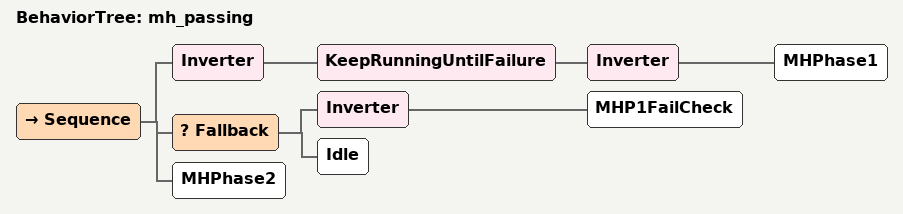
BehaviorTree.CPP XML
<?xml version="1.0" encoding="UTF-8"?>
<!-- When ticked:
Returns:
  RUNNING: MHPhase1 successful, MHPhase1 needs retriggering
  SUCCESS: MHCheck successful, MHPhase2 successful
  FAILURE: No malholes left hence going to Idle
-->
<root BTCPP_format="4">
  <BehaviorTree ID="mh_passing">
    <Sequence>
      <Inverter>
        <KeepRunningUntilFailure>
          <Inverter>
            <MHPhase1/>
          </Inverter>
        </KeepRunningUntilFailure>
      </Inverter>
      <Fallback>
        <Inverter>
          <MHP1FailCheck/>
        </Inverter>
        <Idle/>
      </Fallback>
      <MHPhase2/>
    </Sequence>
  </BehaviorTree>

</root>
